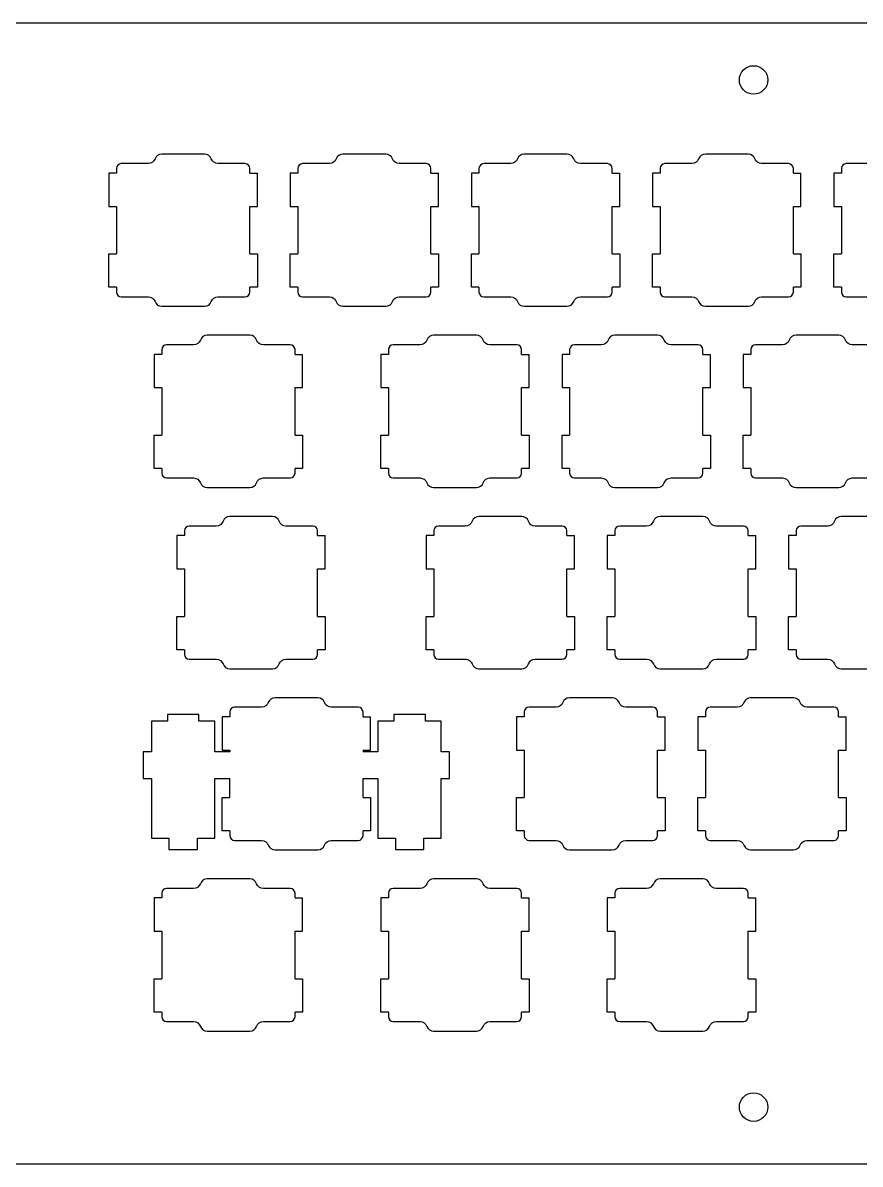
# Model space of a CAD drawing. Header units: millimetres. Extents: x 10 to 990, y 68 to 480.
# Drawn here: x 99.4 to 187.4, y 230 to 350 of the extents above; entities that cross this region are included whole.
import ezdxf

# ---------------------------------------------------------------- set-up
doc = ezdxf.new("R2010")
doc.units = ezdxf.units.MM
doc.header["$MEASUREMENT"] = 0

msp = doc.modelspace()

# ---------------------------------------------------------------- linework, layer by layer
for p, q in [((14.01, 350), (208.24, 350)), ((118.48, 336.2), (113.98, 336.2)), ((137.53, 336.2), (133.03, 336.2)), ((156.58, 336.2), (152.08, 336.2)), ((175.63, 336.2), (171.13, 336.2)), ((112.57, 335.2), (109.73, 335.2)), ((122.73, 335.2), (119.89, 335.2)), ((131.62, 335.2), (128.78, 335.2)), ((141.78, 335.2), (138.94, 335.2)), ((150.67, 335.2), (147.83, 335.2)), ((160.83, 335.2), (157.99, 335.2)), ((169.72, 335.2), (166.88, 335.2)), ((179.88, 335.2), (177.04, 335.2)), ((188.77, 335.2), (185.93, 335.2)), ((109.23, 334.2), (108.43, 334.2)), ((108.43, 334.2), (108.43, 330.7)), ((109.23, 334.7), (109.23, 334.2)), ((123.23, 334.2), (123.23, 334.7)), ((123.23, 334.2), (124.03, 334.2)), ((124.03, 330.7), (124.03, 334.2)), ((128.28, 334.2), (127.48, 334.2)), ((127.48, 334.2), (127.48, 330.7)), ((128.28, 334.7), (128.28, 334.2)), ((142.28, 334.2), (142.28, 334.7)), ((142.28, 334.2), (143.08, 334.2)), ((143.08, 330.7), (143.08, 334.2)), ((147.33, 334.2), (146.53, 334.2)), ((146.53, 334.2), (146.53, 330.7)), ((147.33, 334.7), (147.33, 334.2)), ((161.33, 334.2), (161.33, 334.7)), ((161.33, 334.2), (162.13, 334.2)), ((162.13, 330.7), (162.13, 334.2)), ((166.38, 334.2), (165.58, 334.2)), ((165.58, 334.2), (165.58, 330.7)), ((166.38, 334.7), (166.38, 334.2)), ((180.38, 334.2), (180.38, 334.7)), ((180.38, 334.2), (181.18, 334.2)), ((181.18, 330.7), (181.18, 334.2)), ((185.43, 334.2), (184.63, 334.2)), ((184.63, 334.2), (184.63, 330.7)), ((185.43, 334.7), (185.43, 334.2)), ((108.43, 330.7), (109.23, 330.7)), ((109.23, 330.7), (109.23, 325.7)), ((123.23, 325.7), (123.23, 330.7)), ((123.23, 330.7), (124.03, 330.7)), ((127.48, 330.7), (128.28, 330.7)), ((128.28, 330.7), (128.28, 325.7)), ((142.28, 325.7), (142.28, 330.7)), ((142.28, 330.7), (143.08, 330.7)), ((146.53, 330.7), (147.33, 330.7)), ((147.33, 330.7), (147.33, 325.7)), ((161.33, 325.7), (161.33, 330.7)), ((161.33, 330.7), (162.13, 330.7)), ((165.58, 330.7), (166.38, 330.7)), ((166.38, 330.7), (166.38, 325.7)), ((180.38, 325.7), (180.38, 330.7)), ((180.38, 330.7), (181.18, 330.7)), ((184.63, 330.7), (185.43, 330.7)), ((185.43, 330.7), (185.43, 325.7)), ((108.43, 322.2), (108.43, 325.7)), ((108.43, 325.7), (109.23, 325.7)), ((123.23, 325.7), (124.03, 325.7)), ((124.03, 325.7), (124.03, 322.2)), ((127.48, 322.2), (127.48, 325.7)), ((127.48, 325.7), (128.28, 325.7)), ((142.28, 325.7), (143.08, 325.7)), ((143.08, 325.7), (143.08, 322.2)), ((146.53, 322.2), (146.53, 325.7)), ((146.53, 325.7), (147.33, 325.7)), ((161.33, 325.7), (162.13, 325.7)), ((162.13, 325.7), (162.13, 322.2)), ((165.58, 322.2), (165.58, 325.7)), ((165.58, 325.7), (166.38, 325.7)), ((180.38, 325.7), (181.18, 325.7)), ((181.18, 325.7), (181.18, 322.2)), ((184.63, 322.2), (184.63, 325.7)), ((184.63, 325.7), (185.43, 325.7)), ((109.23, 322.2), (108.43, 322.2)), ((109.23, 322.2), (109.23, 321.7)), ((123.23, 321.7), (123.23, 322.2)), ((124.03, 322.2), (123.23, 322.2)), ((128.28, 322.2), (127.48, 322.2)), ((128.28, 322.2), (128.28, 321.7)), ((142.28, 321.7), (142.28, 322.2)), ((143.08, 322.2), (142.28, 322.2)), ((147.33, 322.2), (146.53, 322.2)), ((147.33, 322.2), (147.33, 321.7)), ((161.33, 321.7), (161.33, 322.2)), ((162.13, 322.2), (161.33, 322.2)), ((166.38, 322.2), (165.58, 322.2)), ((166.38, 322.2), (166.38, 321.7)), ((180.38, 321.7), (180.38, 322.2)), ((181.18, 322.2), (180.38, 322.2)), ((185.43, 322.2), (184.63, 322.2)), ((185.43, 322.2), (185.43, 321.7)), ((109.73, 321.2), (112.57, 321.2)), ((119.89, 321.2), (122.73, 321.2)), ((128.78, 321.2), (131.62, 321.2)), ((138.94, 321.2), (141.78, 321.2)), ((147.83, 321.2), (150.67, 321.2)), ((157.99, 321.2), (160.83, 321.2)), ((166.88, 321.2), (169.72, 321.2)), ((177.04, 321.2), (179.88, 321.2)), ((185.93, 321.2), (188.77, 321.2)), ((113.98, 320.2), (118.48, 320.2)), ((133.03, 320.2), (137.53, 320.2)), ((152.08, 320.2), (156.58, 320.2)), ((171.13, 320.2), (175.63, 320.2)), ((123.24, 317.15), (118.74, 317.15)), ((147.06, 317.15), (142.56, 317.15)), ((166.11, 317.15), (161.61, 317.15)), ((185.16, 317.15), (180.66, 317.15)), ((113.99, 315.65), (113.99, 315.15)), ((117.33, 316.15), (114.49, 316.15)), ((127.49, 316.15), (124.66, 316.15)), ((127.99, 315.15), (127.99, 315.65)), ((137.81, 315.65), (137.81, 315.15)), ((141.14, 316.15), (138.31, 316.15)), ((151.31, 316.15), (148.47, 316.15)), ((151.81, 315.15), (151.81, 315.65)), ((156.86, 315.65), (156.86, 315.15)), ((160.19, 316.15), (157.36, 316.15)), ((170.36, 316.15), (167.52, 316.15)), ((170.86, 315.15), (170.86, 315.65)), ((175.91, 315.65), (175.91, 315.15)), ((179.24, 316.15), (176.41, 316.15)), ((189.41, 316.15), (186.57, 316.15)), ((113.99, 315.15), (113.19, 315.15)), ((113.19, 315.15), (113.19, 311.65)), ((127.99, 315.15), (128.79, 315.15)), ((128.79, 311.65), (128.79, 315.15)), ((137.81, 315.15), (137.01, 315.15)), ((137.01, 315.15), (137.01, 311.65)), ((151.81, 315.15), (152.61, 315.15)), ((152.61, 311.65), (152.61, 315.15)), ((156.86, 315.15), (156.06, 315.15)), ((156.06, 315.15), (156.06, 311.65)), ((170.86, 315.15), (171.66, 315.15)), ((171.66, 311.65), (171.66, 315.15)), ((175.91, 315.15), (175.11, 315.15)), ((175.11, 315.15), (175.11, 311.65)), ((113.19, 311.65), (113.99, 311.65)), ((113.99, 311.65), (113.99, 306.65)), ((127.99, 306.65), (127.99, 311.65)), ((127.99, 311.65), (128.79, 311.65)), ((137.01, 311.65), (137.81, 311.65)), ((137.81, 311.65), (137.81, 306.65)), ((151.81, 306.65), (151.81, 311.65)), ((151.81, 311.65), (152.61, 311.65)), ((156.06, 311.65), (156.86, 311.65)), ((156.86, 311.65), (156.86, 306.65)), ((170.86, 306.65), (170.86, 311.65)), ((170.86, 311.65), (171.66, 311.65)), ((175.11, 311.65), (175.91, 311.65)), ((175.91, 311.65), (175.91, 306.65)), ((113.19, 303.15), (113.19, 306.65)), ((113.19, 306.65), (113.99, 306.65)), ((127.99, 306.65), (128.79, 306.65)), ((128.79, 306.65), (128.79, 303.15)), ((137.01, 303.15), (137.01, 306.65)), ((137.01, 306.65), (137.81, 306.65)), ((151.81, 306.65), (152.61, 306.65)), ((152.61, 306.65), (152.61, 303.15)), ((156.06, 303.15), (156.06, 306.65)), ((156.06, 306.65), (156.86, 306.65)), ((170.86, 306.65), (171.66, 306.65)), ((171.66, 306.65), (171.66, 303.15)), ((175.11, 303.15), (175.11, 306.65)), ((175.11, 306.65), (175.91, 306.65)), ((113.99, 303.15), (113.19, 303.15)), ((113.99, 303.15), (113.99, 302.65)), ((127.99, 302.65), (127.99, 303.15)), ((128.79, 303.15), (127.99, 303.15)), ((137.81, 303.15), (137.01, 303.15)), ((137.81, 303.15), (137.81, 302.65)), ((151.81, 302.65), (151.81, 303.15)), ((152.61, 303.15), (151.81, 303.15)), ((156.86, 303.15), (156.06, 303.15)), ((156.86, 303.15), (156.86, 302.65)), ((170.86, 302.65), (170.86, 303.15)), ((171.66, 303.15), (170.86, 303.15)), ((175.91, 303.15), (175.11, 303.15)), ((175.91, 303.15), (175.91, 302.65)), ((114.49, 302.15), (117.33, 302.15)), ((124.66, 302.15), (127.49, 302.15)), ((138.31, 302.15), (141.14, 302.15)), ((148.47, 302.15), (151.31, 302.15)), ((157.36, 302.15), (160.19, 302.15)), ((167.52, 302.15), (170.36, 302.15)), ((176.41, 302.15), (179.24, 302.15)), ((186.57, 302.15), (189.41, 302.15)), ((118.74, 301.15), (123.24, 301.15)), ((142.56, 301.15), (147.06, 301.15)), ((161.61, 301.15), (166.11, 301.15)), ((180.66, 301.15), (185.16, 301.15)), ((125.62, 298.1), (121.12, 298.1)), ((151.82, 298.1), (147.32, 298.1)), ((170.87, 298.1), (166.37, 298.1)), ((189.92, 298.1), (185.42, 298.1)), ((116.37, 296.6), (116.37, 296.1)), ((119.71, 297.1), (116.87, 297.1)), ((129.87, 297.1), (127.04, 297.1)), ((130.37, 296.1), (130.37, 296.6)), ((142.57, 296.6), (142.57, 296.1)), ((145.9, 297.1), (143.07, 297.1)), ((156.07, 297.1), (153.23, 297.1)), ((156.57, 296.1), (156.57, 296.6)), ((161.62, 296.6), (161.62, 296.1)), ((164.95, 297.1), (162.12, 297.1)), ((175.12, 297.1), (172.28, 297.1)), ((175.62, 296.1), (175.62, 296.6)), ((180.67, 296.6), (180.67, 296.1)), ((184, 297.1), (181.17, 297.1)), ((116.37, 296.1), (115.57, 296.1)), ((115.57, 296.1), (115.57, 292.6)), ((130.37, 296.1), (131.17, 296.1)), ((131.17, 292.6), (131.17, 296.1)), ((142.57, 296.1), (141.77, 296.1)), ((141.77, 296.1), (141.77, 292.6)), ((156.57, 296.1), (157.37, 296.1)), ((157.37, 292.6), (157.37, 296.1)), ((161.62, 296.1), (160.82, 296.1)), ((160.82, 296.1), (160.82, 292.6)), ((175.62, 296.1), (176.42, 296.1)), ((176.42, 292.6), (176.42, 296.1)), ((180.67, 296.1), (179.87, 296.1)), ((179.87, 296.1), (179.87, 292.6)), ((115.57, 292.6), (116.37, 292.6)), ((116.37, 292.6), (116.37, 287.6)), ((130.37, 287.6), (130.37, 292.6)), ((130.37, 292.6), (131.17, 292.6)), ((141.77, 292.6), (142.57, 292.6)), ((142.57, 292.6), (142.57, 287.6)), ((156.57, 287.6), (156.57, 292.6)), ((156.57, 292.6), (157.37, 292.6)), ((160.82, 292.6), (161.62, 292.6)), ((161.62, 292.6), (161.62, 287.6)), ((175.62, 287.6), (175.62, 292.6)), ((175.62, 292.6), (176.42, 292.6)), ((179.87, 292.6), (180.67, 292.6)), ((180.67, 292.6), (180.67, 287.6)), ((115.57, 284.1), (115.57, 287.6)), ((115.57, 287.6), (116.37, 287.6)), ((130.37, 287.6), (131.17, 287.6)), ((131.17, 287.6), (131.17, 284.1)), ((141.77, 284.1), (141.77, 287.6)), ((141.77, 287.6), (142.57, 287.6)), ((156.57, 287.6), (157.37, 287.6)), ((157.37, 287.6), (157.37, 284.1)), ((160.82, 284.1), (160.82, 287.6)), ((160.82, 287.6), (161.62, 287.6)), ((175.62, 287.6), (176.42, 287.6)), ((176.42, 287.6), (176.42, 284.1)), ((179.87, 284.1), (179.87, 287.6)), ((179.87, 287.6), (180.67, 287.6)), ((116.37, 284.1), (115.57, 284.1)), ((116.37, 284.1), (116.37, 283.6)), ((130.37, 283.6), (130.37, 284.1)), ((131.17, 284.1), (130.37, 284.1)), ((142.57, 284.1), (141.77, 284.1)), ((142.57, 284.1), (142.57, 283.6)), ((156.57, 283.6), (156.57, 284.1)), ((157.37, 284.1), (156.57, 284.1)), ((161.62, 284.1), (160.82, 284.1)), ((161.62, 284.1), (161.62, 283.6)), ((175.62, 283.6), (175.62, 284.1)), ((176.42, 284.1), (175.62, 284.1)), ((180.67, 284.1), (179.87, 284.1)), ((180.67, 284.1), (180.67, 283.6)), ((116.87, 283.1), (119.71, 283.1)), ((121.12, 282.1), (125.62, 282.1)), ((127.04, 283.1), (129.87, 283.1)), ((143.07, 283.1), (145.9, 283.1)), ((147.32, 282.1), (151.82, 282.1)), ((153.23, 283.1), (156.07, 283.1)), ((162.12, 283.1), (164.95, 283.1)), ((166.37, 282.1), (170.87, 282.1)), ((172.28, 283.1), (175.12, 283.1)), ((181.17, 283.1), (184, 283.1)), ((185.42, 282.1), (189.92, 282.1)), ((130.39, 279.05), (125.89, 279.05)), ((161.34, 279.05), (156.84, 279.05)), ((180.39, 279.05), (175.89, 279.05)), ((117.89, 277.29), (114.59, 277.29)), ((114.59, 277.29), (114.59, 276.58)), ((117.89, 276.58), (117.89, 277.29)), ((121.14, 277.55), (121.14, 277.05)), ((124.47, 278.05), (121.64, 278.05)), ((134.64, 278.05), (131.8, 278.05)), ((135.14, 277.05), (135.14, 277.55)), ((141.69, 277.29), (138.39, 277.29)), ((138.39, 277.29), (138.39, 276.58)), ((141.69, 276.58), (141.69, 277.29)), ((152.09, 277.55), (152.09, 277.05)), ((155.43, 278.05), (152.59, 278.05)), ((165.59, 278.05), (162.76, 278.05)), ((166.09, 277.05), (166.09, 277.55)), ((171.14, 277.55), (171.14, 277.05)), ((174.48, 278.05), (171.64, 278.05)), ((184.64, 278.05), (181.81, 278.05)), ((185.14, 277.05), (185.14, 277.55)), ((121.14, 277.05), (120.34, 277.05)), ((120.34, 277.05), (120.34, 273.55)), ((135.14, 277.05), (135.94, 277.05)), ((135.94, 273.55), (135.94, 277.05)), ((152.09, 277.05), (151.29, 277.05)), ((151.29, 277.05), (151.29, 273.55)), ((166.09, 277.05), (166.89, 277.05)), ((166.89, 273.55), (166.89, 277.05)), ((171.14, 277.05), (170.34, 277.05)), ((170.34, 277.05), (170.34, 273.55)), ((185.14, 277.05), (185.94, 277.05)), ((185.94, 273.55), (185.94, 277.05)), ((120.34, 273.55), (121.14, 273.55)), ((121.14, 273.55), (121.14, 273.35)), ((135.14, 273.55), (135.94, 273.55)), ((135.14, 273.55), (135.14, 273.35)), ((151.29, 273.55), (152.09, 273.55)), ((152.09, 273.55), (152.09, 268.55)), ((166.09, 268.55), (166.09, 273.55)), ((166.09, 273.55), (166.89, 273.55)), ((170.34, 273.55), (171.14, 273.55)), ((171.14, 273.55), (171.14, 268.55)), ((185.14, 268.55), (185.14, 273.55)), ((185.14, 273.55), (185.94, 273.55)), ((121.14, 268.55), (121.14, 270.55)), ((135.14, 268.55), (135.14, 270.55)), ((120.34, 265.05), (120.34, 268.55)), ((120.34, 268.55), (121.14, 268.55)), ((135.14, 268.55), (135.94, 268.55)), ((135.94, 268.55), (135.94, 265.05)), ((151.29, 265.05), (151.29, 268.55)), ((151.29, 268.55), (152.09, 268.55)), ((166.09, 268.55), (166.89, 268.55)), ((166.89, 268.55), (166.89, 265.05)), ((170.34, 265.05), (170.34, 268.55)), ((170.34, 268.55), (171.14, 268.55)), ((185.14, 268.55), (185.94, 268.55)), ((185.94, 268.55), (185.94, 265.05)), ((121.14, 265.05), (120.34, 265.05)), ((121.14, 265.05), (121.14, 264.55)), ((121.64, 264.05), (124.47, 264.05)), ((131.8, 264.05), (134.64, 264.05)), ((135.14, 264.55), (135.14, 265.05)), ((135.94, 265.05), (135.14, 265.05)), ((152.09, 265.05), (151.29, 265.05)), ((152.09, 265.05), (152.09, 264.55)), ((152.59, 264.05), (155.43, 264.05)), ((162.76, 264.05), (165.59, 264.05)), ((166.09, 264.55), (166.09, 265.05)), ((166.89, 265.05), (166.09, 265.05)), ((171.14, 265.05), (170.34, 265.05)), ((171.14, 265.05), (171.14, 264.55)), ((171.64, 264.05), (174.48, 264.05)), ((181.81, 264.05), (184.64, 264.05)), ((185.14, 264.55), (185.14, 265.05)), ((185.94, 265.05), (185.14, 265.05)), ((125.89, 263.05), (130.39, 263.05)), ((156.84, 263.05), (161.34, 263.05)), ((175.89, 263.05), (180.39, 263.05)), ((123.24, 260), (118.74, 260)), ((147.06, 260), (142.56, 260)), ((170.87, 260), (166.37, 260)), ((113.99, 258), (113.19, 258)), ((113.19, 258), (113.19, 254.5)), ((113.99, 258.5), (113.99, 258)), ((117.33, 259), (114.49, 259)), ((127.49, 259), (124.66, 259)), ((127.99, 258), (127.99, 258.5)), ((127.99, 258), (128.79, 258)), ((128.79, 254.5), (128.79, 258)), ((137.81, 258), (137.01, 258)), ((137.01, 258), (137.01, 254.5)), ((137.81, 258.5), (137.81, 258)), ((141.14, 259), (138.31, 259)), ((151.31, 259), (148.47, 259)), ((151.81, 258), (151.81, 258.5)), ((151.81, 258), (152.61, 258)), ((152.61, 254.5), (152.61, 258)), ((161.62, 258), (160.82, 258)), ((160.82, 258), (160.82, 254.5)), ((161.62, 258.5), (161.62, 258)), ((164.95, 259), (162.12, 259)), ((175.12, 259), (172.28, 259)), ((175.62, 258), (175.62, 258.5)), ((175.62, 258), (176.42, 258)), ((176.42, 254.5), (176.42, 258)), ((113.19, 254.5), (113.99, 254.5)), ((113.99, 254.5), (113.99, 249.5)), ((127.99, 249.5), (127.99, 254.5)), ((127.99, 254.5), (128.79, 254.5)), ((137.01, 254.5), (137.81, 254.5)), ((137.81, 254.5), (137.81, 249.5)), ((151.81, 249.5), (151.81, 254.5)), ((151.81, 254.5), (152.61, 254.5)), ((160.82, 254.5), (161.62, 254.5)), ((161.62, 254.5), (161.62, 249.5)), ((175.62, 249.5), (175.62, 254.5)), ((175.62, 254.5), (176.42, 254.5)), ((113.19, 246), (113.19, 249.5)), ((113.19, 249.5), (113.99, 249.5)), ((127.99, 249.5), (128.79, 249.5)), ((128.79, 249.5), (128.79, 246)), ((137.01, 246), (137.01, 249.5)), ((137.01, 249.5), (137.81, 249.5)), ((151.81, 249.5), (152.61, 249.5)), ((152.61, 249.5), (152.61, 246)), ((160.82, 246), (160.82, 249.5)), ((160.82, 249.5), (161.62, 249.5)), ((175.62, 249.5), (176.42, 249.5)), ((176.42, 249.5), (176.42, 246)), ((113.99, 246), (113.19, 246)), ((113.99, 246), (113.99, 245.5)), ((127.99, 245.5), (127.99, 246)), ((128.79, 246), (127.99, 246)), ((137.81, 246), (137.01, 246)), ((137.81, 246), (137.81, 245.5)), ((151.81, 245.5), (151.81, 246)), ((152.61, 246), (151.81, 246)), ((161.62, 246), (160.82, 246)), ((161.62, 246), (161.62, 245.5)), ((175.62, 245.5), (175.62, 246)), ((176.42, 246), (175.62, 246)), ((114.49, 245), (117.33, 245)), ((124.66, 245), (127.49, 245)), ((138.31, 245), (141.14, 245)), ((148.47, 245), (151.31, 245)), ((162.12, 245), (164.95, 245)), ((172.28, 245), (175.12, 245)), ((118.74, 244), (123.24, 244)), ((142.56, 244), (147.06, 244)), ((166.37, 244), (170.87, 244)), ((418.48, 230.01), (14.01, 230.01))]:
    msp.add_line(p, q)
for points in [[(114.59, 276.58), (112.91, 276.58), (112.91, 273.35), (112.04, 273.35), (112.04, 270.55), (112.91, 270.55), (112.91, 264.28), (114.74, 264.28), (114.74, 263.08), (117.74, 263.08), (117.74, 264.28), (119.56, 264.28), (119.56, 270.55), (121.14, 270.55)], [(121.14, 273.35), (119.56, 273.35), (119.56, 276.58), (117.89, 276.58)], [(135.14, 270.55), (136.71, 270.55), (136.71, 264.28), (138.54, 264.28), (138.54, 263.08), (141.54, 263.08), (141.54, 264.28), (143.36, 264.28), (143.36, 270.55), (144.24, 270.55), (144.24, 273.35), (143.36, 273.35), (143.36, 276.58), (141.69, 276.58)], [(138.39, 276.58), (136.71, 276.58), (136.71, 273.35), (135.14, 273.35)]]:
    msp.add_lwpolyline(points)
for points in [[(177.7, 344), (177.7, 344.83), (177.02, 345.5), (175.37, 345.5), (174.7, 344.83), (174.7, 343.18), (175.37, 342.5), (177.02, 342.5), (177.7, 343.18), (177.7, 344)], [(177.7, 236.01), (177.7, 236.84), (177.02, 237.51), (175.37, 237.51), (174.7, 236.84), (174.7, 235.18), (175.37, 234.51), (177.02, 234.51), (177.7, 235.18), (177.7, 236.01)]]:
    msp.add_open_spline(points, degree=3, knots=[0, 0, 0, 0, 1, 1, 2, 2, 3, 3, 4, 4, 4, 4])
for points in [[(113.98, 336.2), (113.66, 336.2), (113.38, 336), (113.27, 335.7)], [(119.19, 335.7), (119.08, 336), (118.8, 336.2), (118.48, 336.2)], [(133.03, 336.2), (132.71, 336.2), (132.43, 336), (132.32, 335.7)], [(138.24, 335.7), (138.13, 336), (137.85, 336.2), (137.53, 336.2)], [(152.08, 336.2), (151.76, 336.2), (151.48, 336), (151.37, 335.7)], [(157.29, 335.7), (157.18, 336), (156.9, 336.2), (156.58, 336.2)], [(171.13, 336.2), (170.81, 336.2), (170.53, 336), (170.42, 335.7)], [(176.34, 335.7), (176.23, 336), (175.95, 336.2), (175.63, 336.2)], [(109.73, 335.2), (109.45, 335.2), (109.23, 334.98), (109.23, 334.7)], [(113.27, 335.7), (113.17, 335.4), (112.88, 335.2), (112.57, 335.2)], [(119.89, 335.2), (119.58, 335.2), (119.29, 335.4), (119.19, 335.7)], [(123.23, 334.7), (123.23, 334.98), (123.01, 335.2), (122.73, 335.2)], [(128.78, 335.2), (128.5, 335.2), (128.28, 334.98), (128.28, 334.7)], [(132.32, 335.7), (132.22, 335.4), (131.93, 335.2), (131.62, 335.2)], [(138.94, 335.2), (138.63, 335.2), (138.34, 335.4), (138.24, 335.7)], [(142.28, 334.7), (142.28, 334.98), (142.06, 335.2), (141.78, 335.2)], [(147.83, 335.2), (147.55, 335.2), (147.33, 334.98), (147.33, 334.7)], [(151.37, 335.7), (151.27, 335.4), (150.98, 335.2), (150.67, 335.2)], [(157.99, 335.2), (157.68, 335.2), (157.39, 335.4), (157.29, 335.7)], [(161.33, 334.7), (161.33, 334.98), (161.11, 335.2), (160.83, 335.2)], [(166.88, 335.2), (166.6, 335.2), (166.38, 334.98), (166.38, 334.7)], [(170.42, 335.7), (170.32, 335.4), (170.03, 335.2), (169.72, 335.2)], [(177.04, 335.2), (176.73, 335.2), (176.44, 335.4), (176.34, 335.7)], [(180.38, 334.7), (180.38, 334.98), (180.16, 335.2), (179.88, 335.2)], [(185.93, 335.2), (185.65, 335.2), (185.43, 334.98), (185.43, 334.7)], [(109.23, 321.7), (109.23, 321.43), (109.45, 321.2), (109.73, 321.2)], [(122.73, 321.2), (123.01, 321.2), (123.23, 321.43), (123.23, 321.7)], [(128.28, 321.7), (128.28, 321.43), (128.5, 321.2), (128.78, 321.2)], [(141.78, 321.2), (142.06, 321.2), (142.28, 321.43), (142.28, 321.7)], [(147.33, 321.7), (147.33, 321.43), (147.55, 321.2), (147.83, 321.2)], [(160.83, 321.2), (161.11, 321.2), (161.33, 321.43), (161.33, 321.7)], [(166.38, 321.7), (166.38, 321.43), (166.6, 321.2), (166.88, 321.2)], [(179.88, 321.2), (180.16, 321.2), (180.38, 321.43), (180.38, 321.7)], [(185.43, 321.7), (185.43, 321.43), (185.65, 321.2), (185.93, 321.2)], [(112.57, 321.2), (112.88, 321.2), (113.17, 321), (113.27, 320.7)], [(113.27, 320.7), (113.38, 320.4), (113.66, 320.2), (113.98, 320.2)], [(118.48, 320.2), (118.8, 320.2), (119.08, 320.4), (119.19, 320.7)], [(119.19, 320.7), (119.29, 321), (119.58, 321.2), (119.89, 321.2)], [(131.62, 321.2), (131.93, 321.2), (132.22, 321), (132.32, 320.7)], [(132.32, 320.7), (132.43, 320.4), (132.71, 320.2), (133.03, 320.2)], [(137.53, 320.2), (137.85, 320.2), (138.13, 320.4), (138.24, 320.7)], [(138.24, 320.7), (138.34, 321), (138.63, 321.2), (138.94, 321.2)], [(150.67, 321.2), (150.98, 321.2), (151.27, 321), (151.37, 320.7)], [(151.37, 320.7), (151.48, 320.4), (151.76, 320.2), (152.08, 320.2)], [(156.58, 320.2), (156.9, 320.2), (157.18, 320.4), (157.29, 320.7)], [(157.29, 320.7), (157.39, 321), (157.68, 321.2), (157.99, 321.2)], [(169.72, 321.2), (170.03, 321.2), (170.32, 321), (170.42, 320.7)], [(170.42, 320.7), (170.53, 320.4), (170.81, 320.2), (171.13, 320.2)], [(175.63, 320.2), (175.95, 320.2), (176.23, 320.4), (176.34, 320.7)], [(176.34, 320.7), (176.44, 321), (176.73, 321.2), (177.04, 321.2)], [(118.74, 317.15), (118.42, 317.15), (118.14, 316.95), (118.04, 316.65)], [(123.95, 316.65), (123.84, 316.95), (123.56, 317.15), (123.24, 317.15)], [(142.56, 317.15), (142.24, 317.15), (141.95, 316.95), (141.85, 316.65)], [(147.76, 316.65), (147.66, 316.95), (147.37, 317.15), (147.06, 317.15)], [(161.61, 317.15), (161.29, 317.15), (161, 316.95), (160.9, 316.65)], [(166.81, 316.65), (166.71, 316.95), (166.42, 317.15), (166.11, 317.15)], [(180.66, 317.15), (180.34, 317.15), (180.05, 316.95), (179.95, 316.65)], [(185.86, 316.65), (185.76, 316.95), (185.47, 317.15), (185.16, 317.15)], [(114.49, 316.15), (114.22, 316.15), (113.99, 315.93), (113.99, 315.65)], [(118.04, 316.65), (117.93, 316.35), (117.65, 316.15), (117.33, 316.15)], [(124.66, 316.15), (124.34, 316.15), (124.06, 316.35), (123.95, 316.65)], [(127.99, 315.65), (127.99, 315.93), (127.77, 316.15), (127.49, 316.15)], [(138.31, 316.15), (138.03, 316.15), (137.81, 315.93), (137.81, 315.65)], [(141.85, 316.65), (141.74, 316.35), (141.46, 316.15), (141.14, 316.15)], [(148.47, 316.15), (148.15, 316.15), (147.87, 316.35), (147.76, 316.65)], [(151.81, 315.65), (151.81, 315.93), (151.58, 316.15), (151.31, 316.15)], [(157.36, 316.15), (157.08, 316.15), (156.86, 315.93), (156.86, 315.65)], [(160.9, 316.65), (160.79, 316.35), (160.51, 316.15), (160.19, 316.15)], [(167.52, 316.15), (167.2, 316.15), (166.92, 316.35), (166.81, 316.65)], [(170.86, 315.65), (170.86, 315.93), (170.63, 316.15), (170.36, 316.15)], [(176.41, 316.15), (176.13, 316.15), (175.91, 315.93), (175.91, 315.65)], [(179.95, 316.65), (179.84, 316.35), (179.56, 316.15), (179.24, 316.15)], [(186.57, 316.15), (186.25, 316.15), (185.97, 316.35), (185.86, 316.65)], [(113.99, 302.65), (113.99, 302.38), (114.22, 302.15), (114.49, 302.15)], [(127.49, 302.15), (127.77, 302.15), (127.99, 302.38), (127.99, 302.65)], [(137.81, 302.65), (137.81, 302.38), (138.03, 302.15), (138.31, 302.15)], [(151.31, 302.15), (151.58, 302.15), (151.81, 302.38), (151.81, 302.65)], [(156.86, 302.65), (156.86, 302.38), (157.08, 302.15), (157.36, 302.15)], [(170.36, 302.15), (170.63, 302.15), (170.86, 302.38), (170.86, 302.65)], [(175.91, 302.65), (175.91, 302.38), (176.13, 302.15), (176.41, 302.15)], [(117.33, 302.15), (117.65, 302.15), (117.93, 301.95), (118.04, 301.65)], [(118.04, 301.65), (118.14, 301.35), (118.42, 301.15), (118.74, 301.15)], [(123.24, 301.15), (123.56, 301.15), (123.84, 301.35), (123.95, 301.65)], [(123.95, 301.65), (124.06, 301.95), (124.34, 302.15), (124.66, 302.15)], [(141.14, 302.15), (141.46, 302.15), (141.74, 301.95), (141.85, 301.65)], [(141.85, 301.65), (141.95, 301.35), (142.24, 301.15), (142.56, 301.15)], [(147.06, 301.15), (147.37, 301.15), (147.66, 301.35), (147.76, 301.65)], [(147.76, 301.65), (147.87, 301.95), (148.15, 302.15), (148.47, 302.15)], [(160.19, 302.15), (160.51, 302.15), (160.79, 301.95), (160.9, 301.65)], [(160.9, 301.65), (161, 301.35), (161.29, 301.15), (161.61, 301.15)], [(166.11, 301.15), (166.42, 301.15), (166.71, 301.35), (166.81, 301.65)], [(166.81, 301.65), (166.92, 301.95), (167.2, 302.15), (167.52, 302.15)], [(179.24, 302.15), (179.56, 302.15), (179.84, 301.95), (179.95, 301.65)], [(179.95, 301.65), (180.05, 301.35), (180.34, 301.15), (180.66, 301.15)], [(185.16, 301.15), (185.47, 301.15), (185.76, 301.35), (185.86, 301.65)], [(185.86, 301.65), (185.97, 301.95), (186.25, 302.15), (186.57, 302.15)], [(120.42, 297.6), (120.31, 297.3), (120.03, 297.1), (119.71, 297.1)], [(121.12, 298.1), (120.81, 298.1), (120.52, 297.9), (120.42, 297.6)], [(126.33, 297.6), (126.23, 297.9), (125.94, 298.1), (125.62, 298.1)], [(127.04, 297.1), (126.72, 297.1), (126.44, 297.3), (126.33, 297.6)], [(146.61, 297.6), (146.5, 297.3), (146.22, 297.1), (145.9, 297.1)], [(147.32, 298.1), (147, 298.1), (146.72, 297.9), (146.61, 297.6)], [(152.52, 297.6), (152.42, 297.9), (152.14, 298.1), (151.82, 298.1)], [(153.23, 297.1), (152.91, 297.1), (152.63, 297.3), (152.52, 297.6)], [(165.66, 297.6), (165.55, 297.3), (165.27, 297.1), (164.95, 297.1)], [(166.37, 298.1), (166.05, 298.1), (165.77, 297.9), (165.66, 297.6)], [(171.57, 297.6), (171.47, 297.9), (171.19, 298.1), (170.87, 298.1)], [(172.28, 297.1), (171.96, 297.1), (171.68, 297.3), (171.57, 297.6)], [(184.71, 297.6), (184.6, 297.3), (184.32, 297.1), (184, 297.1)], [(185.42, 298.1), (185.1, 298.1), (184.82, 297.9), (184.71, 297.6)], [(116.87, 297.1), (116.6, 297.1), (116.37, 296.88), (116.37, 296.6)], [(130.37, 296.6), (130.37, 296.88), (130.15, 297.1), (129.87, 297.1)], [(143.07, 297.1), (142.79, 297.1), (142.57, 296.88), (142.57, 296.6)], [(156.57, 296.6), (156.57, 296.88), (156.34, 297.1), (156.07, 297.1)], [(162.12, 297.1), (161.84, 297.1), (161.62, 296.88), (161.62, 296.6)], [(175.62, 296.6), (175.62, 296.88), (175.39, 297.1), (175.12, 297.1)], [(181.17, 297.1), (180.89, 297.1), (180.67, 296.88), (180.67, 296.6)], [(116.37, 283.6), (116.37, 283.33), (116.6, 283.1), (116.87, 283.1)], [(129.87, 283.1), (130.15, 283.1), (130.37, 283.33), (130.37, 283.6)], [(142.57, 283.6), (142.57, 283.33), (142.79, 283.1), (143.07, 283.1)], [(156.07, 283.1), (156.34, 283.1), (156.57, 283.33), (156.57, 283.6)], [(161.62, 283.6), (161.62, 283.33), (161.84, 283.1), (162.12, 283.1)], [(175.12, 283.1), (175.39, 283.1), (175.62, 283.33), (175.62, 283.6)], [(180.67, 283.6), (180.67, 283.33), (180.89, 283.1), (181.17, 283.1)], [(119.71, 283.1), (120.03, 283.1), (120.31, 282.9), (120.42, 282.6)], [(120.42, 282.6), (120.52, 282.3), (120.81, 282.1), (121.12, 282.1)], [(125.62, 282.1), (125.94, 282.1), (126.23, 282.3), (126.33, 282.6)], [(126.33, 282.6), (126.44, 282.9), (126.72, 283.1), (127.04, 283.1)], [(145.9, 283.1), (146.22, 283.1), (146.5, 282.9), (146.61, 282.6)], [(146.61, 282.6), (146.72, 282.3), (147, 282.1), (147.32, 282.1)], [(151.82, 282.1), (152.14, 282.1), (152.42, 282.3), (152.52, 282.6)], [(152.52, 282.6), (152.63, 282.9), (152.91, 283.1), (153.23, 283.1)], [(164.95, 283.1), (165.27, 283.1), (165.55, 282.9), (165.66, 282.6)], [(165.66, 282.6), (165.77, 282.3), (166.05, 282.1), (166.37, 282.1)], [(170.87, 282.1), (171.19, 282.1), (171.47, 282.3), (171.57, 282.6)], [(171.57, 282.6), (171.68, 282.9), (171.96, 283.1), (172.28, 283.1)], [(184, 283.1), (184.32, 283.1), (184.6, 282.9), (184.71, 282.6)], [(184.71, 282.6), (184.82, 282.3), (185.1, 282.1), (185.42, 282.1)], [(125.18, 278.55), (125.07, 278.25), (124.79, 278.05), (124.47, 278.05)], [(125.89, 279.05), (125.57, 279.05), (125.29, 278.85), (125.18, 278.55)], [(131.09, 278.55), (130.99, 278.85), (130.7, 279.05), (130.39, 279.05)], [(131.8, 278.05), (131.48, 278.05), (131.2, 278.25), (131.09, 278.55)], [(156.14, 278.55), (156.03, 278.25), (155.75, 278.05), (155.43, 278.05)], [(156.84, 279.05), (156.53, 279.05), (156.24, 278.85), (156.14, 278.55)], [(162.05, 278.55), (161.94, 278.85), (161.66, 279.05), (161.34, 279.05)], [(162.76, 278.05), (162.44, 278.05), (162.16, 278.25), (162.05, 278.55)], [(175.19, 278.55), (175.08, 278.25), (174.8, 278.05), (174.48, 278.05)], [(175.89, 279.05), (175.58, 279.05), (175.29, 278.85), (175.19, 278.55)], [(181.1, 278.55), (180.99, 278.85), (180.71, 279.05), (180.39, 279.05)], [(181.81, 278.05), (181.49, 278.05), (181.21, 278.25), (181.1, 278.55)], [(121.64, 278.05), (121.36, 278.05), (121.14, 277.83), (121.14, 277.55)], [(135.14, 277.55), (135.14, 277.83), (134.91, 278.05), (134.64, 278.05)], [(152.59, 278.05), (152.32, 278.05), (152.09, 277.83), (152.09, 277.55)], [(166.09, 277.55), (166.09, 277.83), (165.87, 278.05), (165.59, 278.05)], [(171.64, 278.05), (171.37, 278.05), (171.14, 277.83), (171.14, 277.55)], [(185.14, 277.55), (185.14, 277.83), (184.92, 278.05), (184.64, 278.05)], [(121.14, 264.55), (121.14, 264.28), (121.36, 264.05), (121.64, 264.05)], [(124.47, 264.05), (124.79, 264.05), (125.07, 263.85), (125.18, 263.55)], [(131.09, 263.55), (131.2, 263.85), (131.48, 264.05), (131.8, 264.05)], [(134.64, 264.05), (134.91, 264.05), (135.14, 264.28), (135.14, 264.55)], [(152.09, 264.55), (152.09, 264.28), (152.32, 264.05), (152.59, 264.05)], [(155.43, 264.05), (155.75, 264.05), (156.03, 263.85), (156.14, 263.55)], [(162.05, 263.55), (162.16, 263.85), (162.44, 264.05), (162.76, 264.05)], [(165.59, 264.05), (165.87, 264.05), (166.09, 264.28), (166.09, 264.55)], [(171.14, 264.55), (171.14, 264.28), (171.37, 264.05), (171.64, 264.05)], [(174.48, 264.05), (174.8, 264.05), (175.08, 263.85), (175.19, 263.55)], [(181.1, 263.55), (181.21, 263.85), (181.49, 264.05), (181.81, 264.05)], [(184.64, 264.05), (184.92, 264.05), (185.14, 264.28), (185.14, 264.55)], [(125.18, 263.55), (125.29, 263.25), (125.57, 263.05), (125.89, 263.05)], [(130.39, 263.05), (130.7, 263.05), (130.99, 263.25), (131.09, 263.55)], [(156.14, 263.55), (156.24, 263.25), (156.53, 263.05), (156.84, 263.05)], [(161.34, 263.05), (161.66, 263.05), (161.94, 263.25), (162.05, 263.55)], [(175.19, 263.55), (175.29, 263.25), (175.58, 263.05), (175.89, 263.05)], [(180.39, 263.05), (180.71, 263.05), (180.99, 263.25), (181.1, 263.55)], [(118.04, 259.5), (117.93, 259.21), (117.65, 259), (117.33, 259)], [(118.74, 260), (118.43, 260), (118.14, 259.8), (118.04, 259.5)], [(123.95, 259.5), (123.84, 259.8), (123.56, 260), (123.24, 260)], [(124.66, 259), (124.34, 259), (124.06, 259.21), (123.95, 259.5)], [(141.85, 259.5), (141.74, 259.21), (141.46, 259), (141.14, 259)], [(142.56, 260), (142.24, 260), (141.95, 259.8), (141.85, 259.5)], [(147.76, 259.5), (147.66, 259.8), (147.37, 260), (147.06, 260)], [(148.47, 259), (148.15, 259), (147.87, 259.21), (147.76, 259.5)], [(165.66, 259.5), (165.55, 259.21), (165.27, 259), (164.95, 259)], [(166.37, 260), (166.05, 260), (165.77, 259.8), (165.66, 259.5)], [(171.57, 259.5), (171.47, 259.8), (171.19, 260), (170.87, 260)], [(172.28, 259), (171.96, 259), (171.68, 259.21), (171.57, 259.5)], [(114.49, 259), (114.22, 259), (113.99, 258.78), (113.99, 258.5)], [(127.99, 258.5), (127.99, 258.78), (127.77, 259), (127.49, 259)], [(138.31, 259), (138.03, 259), (137.81, 258.78), (137.81, 258.5)], [(151.81, 258.5), (151.81, 258.78), (151.58, 259), (151.31, 259)], [(162.12, 259), (161.84, 259), (161.62, 258.78), (161.62, 258.5)], [(175.62, 258.5), (175.62, 258.78), (175.39, 259), (175.12, 259)], [(113.99, 245.5), (113.99, 245.23), (114.22, 245), (114.49, 245)], [(117.33, 245), (117.65, 245), (117.93, 244.8), (118.04, 244.5)], [(123.95, 244.5), (124.06, 244.8), (124.34, 245), (124.66, 245)], [(127.49, 245), (127.77, 245), (127.99, 245.23), (127.99, 245.5)], [(137.81, 245.5), (137.81, 245.23), (138.03, 245), (138.31, 245)], [(141.14, 245), (141.46, 245), (141.74, 244.8), (141.85, 244.5)], [(147.76, 244.5), (147.87, 244.8), (148.15, 245), (148.47, 245)], [(151.31, 245), (151.58, 245), (151.81, 245.23), (151.81, 245.5)], [(161.62, 245.5), (161.62, 245.23), (161.84, 245), (162.12, 245)], [(164.95, 245), (165.27, 245), (165.55, 244.8), (165.66, 244.5)], [(171.57, 244.5), (171.68, 244.8), (171.96, 245), (172.28, 245)], [(175.12, 245), (175.39, 245), (175.62, 245.23), (175.62, 245.5)], [(118.04, 244.5), (118.14, 244.21), (118.43, 244), (118.74, 244)], [(123.24, 244), (123.56, 244), (123.84, 244.21), (123.95, 244.5)], [(141.85, 244.5), (141.95, 244.21), (142.24, 244), (142.56, 244)], [(147.06, 244), (147.37, 244), (147.66, 244.21), (147.76, 244.5)], [(165.66, 244.5), (165.77, 244.21), (166.05, 244), (166.37, 244)], [(170.87, 244), (171.19, 244), (171.47, 244.21), (171.57, 244.5)]]:
    msp.add_open_spline(points, degree=3)

doc.saveas('drawing.dxf')
